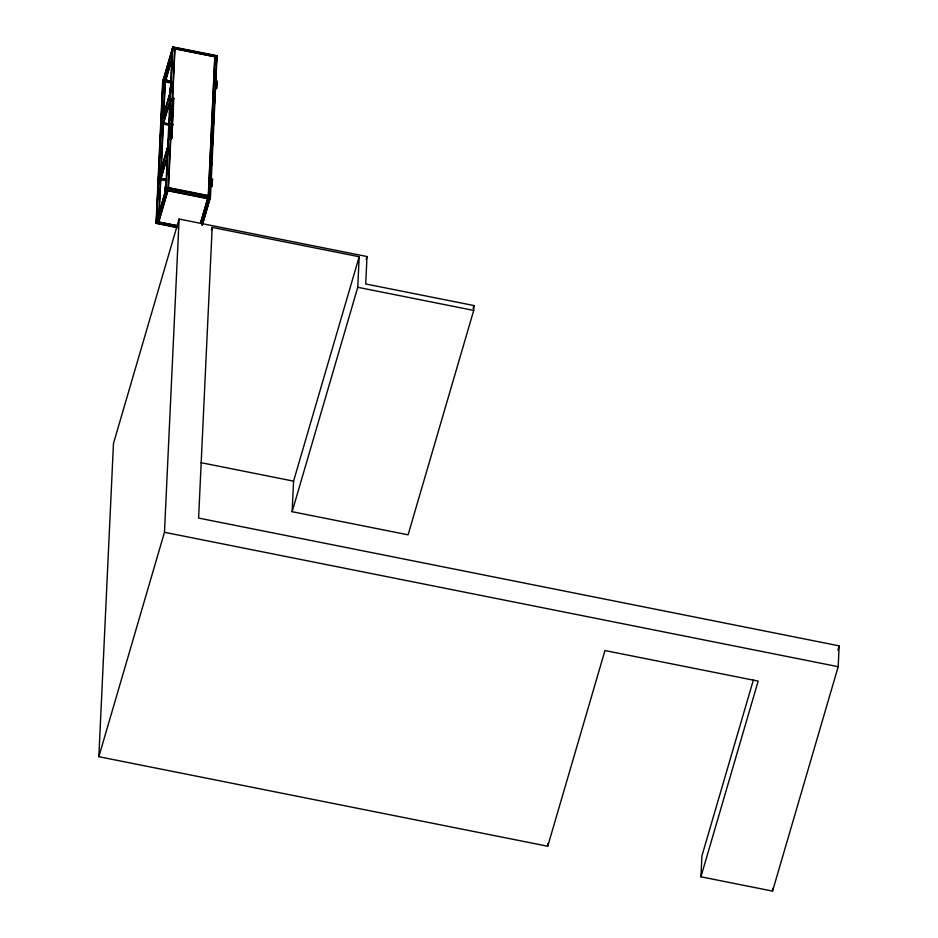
<?xml version="1.0" encoding="UTF-8"?>
<svg xmlns="http://www.w3.org/2000/svg" width="938" height="938" viewBox="0 0 938 938"><rect width="100%" height="100%" fill="white"/><g stroke="black" fill="none" stroke-linecap="round" stroke-linejoin="round"><path stroke-width="1.41" d="M212.176 227.395L198.598 518.069L839.158 645.86L838.185 666.695L772.56 891.1L700.932 876.807L758.162 681.105L604.963 650.538L547.733 846.24L98.842 756.696L113.475 443.451L179.099 219.046L367.004 256.531L365.726 283.968L473.936 305.554L473.713 310.419L408.089 534.824L292.14 511.691L293.571 481.135L359.184 256.731L212.176 227.395L211.355 230.209M177.446 227.641L156.048 223.373L162.673 81.688L172.838 46.9L217.053 55.717L210.44 197.402L202.362 225.014M156.47 220.196L157.15 205.621M157.35 201.248L158.03 186.662M158.299 180.835L158.991 166.249M159.261 160.421L159.941 145.847M160.14 141.474L160.89 125.434M161.102 121.061L161.782 106.486M162.051 100.647L162.731 86.073M163.177 79.953L156.564 221.638L177.95 225.906M158.51 183.813L156.329 223.115L177.505 227.336M158.639 180.893L161.301 124.039M161.43 121.131L163.142 84.678M171.877 58.461L165.111 81.594L163.341 81.243L163.388 80.14M161.711 121.014L161.84 118.235M163.294 86.988C166.999 60.349 161.699 96.637 163.423 84.209M157.901 211.214L158.088 216.854L158.346 211.308L156.881 214.696L158.346 211.308M159.296 181.351L159.554 175.793L159.741 181.433L158.276 184.833L159.741 181.433M162.473 113.287C161.559 130.323 164.361 103.473 161.899 116.851M158.968 212.258L160.586 178.419M160.726 174.562L163.165 122.374M163.564 113.674L165.053 81.77M159.249 211.918L160.949 175.359M161.16 170.974L163.411 122.726M163.822 113.979L165.334 81.571C174.808 86.179 159.952 73.223 168.652 82.239M165.029 186.861C163.916 205.07 166.858 173.19 165.803 185.794M166.413 156.998L166.683 151.44L166.413 156.998L167.879 153.609L166.858 157.08M169.602 88.934L169.778 94.574L171.056 85.534L169.966 88.911M172.111 56.831C170.048 64.804 171.83 47.228 171.56 56.374M172.334 48.635L165.721 190.332L209.936 199.149L210.206 193.31M165.944 190.226L165.991 189.124M170.575 91.185L161.359 123.617L163.13 123.968L170.294 99.463M166.741 174.022L167.421 159.448M167.902 149.236L168.383 139.035M168.652 133.208L169.332 118.622M169.532 114.248L170.212 99.674M170.493 93.847L170.693 89.473M170.833 86.554L171.173 79.261M171.443 73.434L172.123 58.848M172.463 51.567L173.002 47.252L216.784 55.987L209.772 198.786L165.991 190.062L166.472 179.85L160.761 178.642M170.259 137.1L170.587 129.854M171.197 116.804L171.537 109.558M167.925 190.766L158.768 222.083L177.259 225.624M170.317 139.668L170.798 129.432M171.197 120.65L171.748 108.96M172.088 101.644L172.229 98.725M173.002 47.252L174.726 48.717L168.219 187.905L208.459 195.936L210.171 197.402M156.048 223.373L166.225 188.585L168.5 187.635L174.984 48.729L172.838 46.9L166.401 188.667L156.787 221.544L158.557 221.896L167.714 190.59M171.548 138.59L173.354 99.745C171.889 98.982 172.768 96.18 173.788 98.267L171.912 138.543L170.775 139.023M98.842 756.696L164.467 532.28L179.099 219.046M166.225 188.585L210.44 197.402L208.295 195.573L214.779 56.667L217.053 55.717L216.549 57.464M208.459 195.936L214.954 56.749L216.784 55.987L216.209 64.769M209.936 193.392L209.713 198.962L202.151 224.827M210.616 178.853L210.816 174.491M211.496 159.952L211.847 157.092M211.695 156.599L211.742 155.485M214.579 93.999L214.521 99.862M215.259 79.472L215.529 73.656M216.268 58.672L216.326 57.558M210.558 184.716L210.921 174.011M211.496 165.557L211.882 153.598M212.457 145.097L212.832 133.184M213.407 124.648L213.712 114.237M214.368 104.2L214.673 93.823M215.248 85.217L215.623 73.422M212.234 181.128L211.976 186.685L212.551 178.865L212.305 179.744M292.14 511.691L357.765 287.286L359.184 256.731M547.733 846.24L547.862 843.473M700.932 876.807L701.905 855.972L753.413 679.839M772.56 891.1L772.689 888.321M163.927 81.407L164.08 80.774L163.951 81.395M163.951 83.599L163.798 84.186L163.927 83.529M161.699 119.525L161.852 118.88L161.711 119.525M166.858 80.797L171.068 81.665M163.493 83.435L163.353 84.103L163.505 83.459M161.84 116.535L161.946 116.371M169.884 91.303L169.942 91.408M159.05 178.795L158.932 178.959M159.366 179.135L159.472 178.97M159.354 181.667L159.249 181.82M157.267 214.462L157.385 214.216M157.138 217.241L157.174 217.077M171.537 55.881L171.595 55.987M166.941 153.902L166.987 153.738M162.931 81.7L172.545 48.823L163.341 81.243M163.552 81.43L164.572 77.948M171.689 53.595L172.264 50.031M170.997 59.059L172.006 55.588M165.557 79.132L170.739 61.427M165.323 81.782L172.088 58.637M162.239 115.691L162.919 113.369M161.195 122.315L170.798 91.092M170.294 92.393L161.137 123.71L169.028 125.282M164.771 117.414L167.163 109.242M168.383 106.791L167.984 108.175L170.822 108.749M163.341 124.144L170.118 101.011M173.354 99.745L173.788 98.267M158.604 177.88L167.761 146.574M158.979 179.357L159.999 175.875M167.116 151.522L167.691 147.958M160.984 177.059L164.971 163.447M167.304 156.388L160.539 179.533L158.768 179.181L167.972 146.75L158.534 179.275L166.436 180.846M165.381 163.74L165.792 162.356M165.85 162.04L167.468 156.505L160.75 179.709M200.556 223.068L207.732 198.563L200.556 223.209M200.779 223.115L207.943 198.61M202.209 223.725L206.184 209.866M206.981 207.38L209.338 199.091M202.033 224.991L209.995 197.754M366.183 259.345L367.004 256.531M473.115 308.368L473.936 305.554M837.927 650.069L839.158 645.86M163.505 81.301L163.622 80.656L163.482 81.325M174.984 48.729L214.779 56.667M174.726 48.717L214.954 56.749M166.026 80.516L171.736 81.665M166.167 80.867L171.818 82.005M163.118 81.336L171.009 82.919M167.925 108.491L173.612 109.629M163.411 122.761L173.354 124.742M163.353 123.077L169.039 124.203M160.82 178.326L166.495 179.463M168.5 187.635L208.295 195.573M166.225 189.03L157.068 220.336M357.765 287.286L473.713 310.419M200.791 462.622L293.571 481.135M164.467 532.28L838.185 666.695M216.877 81.805L216.549 88.758L217.135 80.938L216.877 81.805M158.78 181.902L158.792 181.82M167.046 151.288L167.058 151.206M165.393 186.709L165.393 186.709M165.264 189.488L165.264 189.488"/></g></svg>
